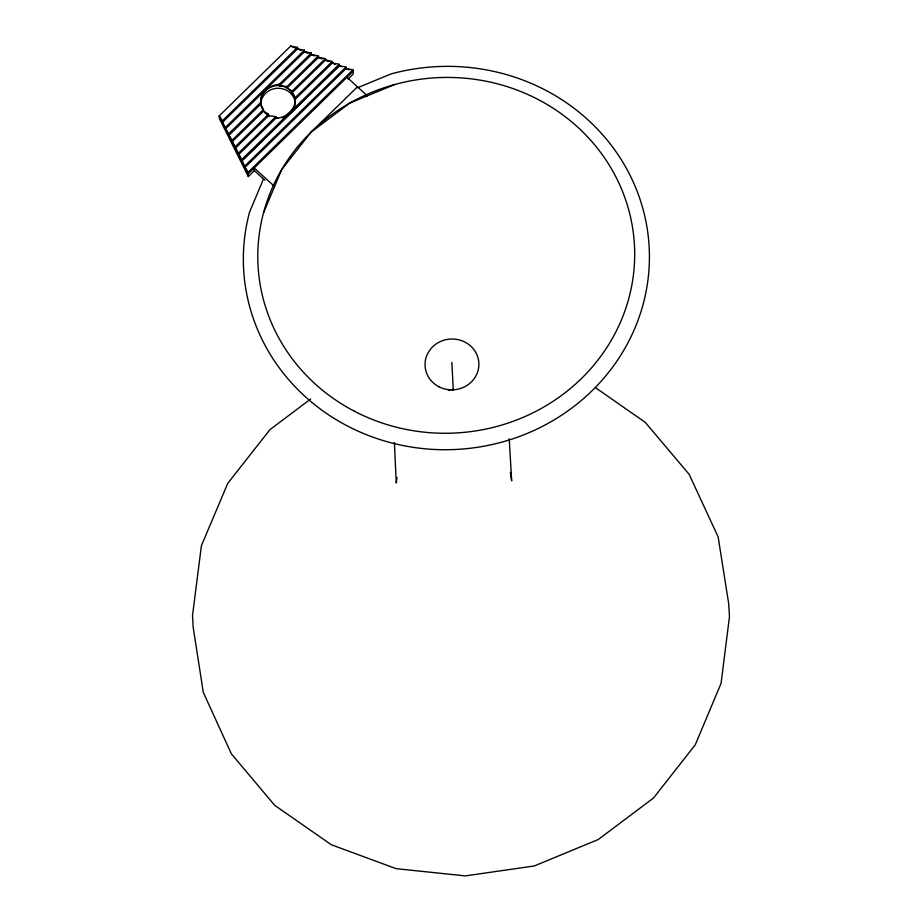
<?xml version="1.0" encoding="UTF-8"?>
<svg xmlns="http://www.w3.org/2000/svg" width="922" height="922" viewBox="0 0 922 922"><rect width="100%" height="100%" fill="white"/><g stroke="black" fill="none" stroke-linecap="round" stroke-linejoin="round"><path stroke-width="1.38" d="M396.967 477.412L396.264 483.07L394.397 442.56M263.485 178.972L249.516 212.244A203.071 191.661 -3 0 0 431.623 449.302A203.071 191.661 -3 0 0 648.373 237.415A203.071 191.661 -3 0 0 390.997 73.944L357.54 87.751M263.531 212.844L281.694 169.579L311.071 132.157L357.448 86.818M244.918 167.47L241.725 159.575L222.456 122.326L297.564 48.912L297.483 47.379L290.626 46.1L219.24 115.884L219.378 118.581L248.318 176.563L254.484 170.535M222.456 122.326L222.375 120.805L297.483 47.379M225.59 127.248L304.41 50.18L297.564 48.912M225.671 128.769L304.49 51.713L304.41 50.18M228.806 133.69L260.753 102.457C259.704 92.419 270.227 84.836 279.401 84.225L311.348 52.992L304.49 51.713L307.983 53.096M228.944 135.338L260.834 103.979L260.753 102.457M232.079 140.248L263.473 109.557L260.857 104.14M238.591 154.666L275.966 118.12C288.16 118.558 301.229 103.322 292.182 92.684L292.101 91.151L287.088 88.074L287.007 86.541L318.413 55.85L311.555 54.571L279.481 85.758L279.401 84.225M232.16 141.781L263.554 111.078L263.473 109.557M287.088 88.074L318.493 57.383L318.413 55.85M235.294 146.69L268.533 114.19L263.554 111.078M292.101 91.151L325.339 58.651L325.604 60.011L328.981 61.497M235.375 148.223L268.613 115.723L268.533 114.19M292.182 92.684L325.604 60.011L332.277 61.463L332.358 62.996L294.971 99.541M238.51 153.133L275.885 116.587L275.966 118.12M294.89 98.009L332.277 61.463M241.725 159.575L339.215 64.275L332.358 62.996L334.651 63.941M244.837 165.937L346.015 67.029L339.169 65.75L241.702 161.016L339.261 65.831L339.215 64.275M353.034 71.363L248.168 173.878L244.918 167.47L346.096 68.551L346.015 67.029M248.318 176.563L248.087 172.345L352.953 69.83L346.096 68.551M348.032 79.085L353.172 74.06L352.953 69.83M311.071 132.157L349.657 103.137L394.835 84.478M310.714 398.984L269.962 429.64L227.78 483.289L201.411 545.686L192.525 615.435L193.136 626.983L203.278 692.33L231.341 753.804L274.71 805.344L331.321 844.736L396.08 868.651L465.287 875.9L534.241 865.977L598.217 839.55L653.514 797.991L695.269 744.792L721.096 683.294L729.475 616.564L728.68 603.599L718.146 536.938L689.149 474.334L645.25 422.357L595.462 387.643M279.643 85.769L287.007 86.541M275.885 116.587L268.613 115.723M274.814 117.993L278.19 118.35M325.339 58.651L318.493 57.383L322.043 58.697M290.626 46.1L301.114 50.353M303.476 51.298L307.683 53.003M310.034 53.96L315.024 55.977M317.894 57.141L321.824 58.731M324.452 59.792L328.67 61.497M331.01 62.442L335.228 64.148M338.87 65.623L341.497 66.695M345.427 68.286L349.357 69.876M266.746 114.42L269.466 116.322M346.983 77.275L367.348 95.83M274.583 186.521L254.218 167.965L254.357 170.651L264.833 180.193M265.836 113.786L263.024 110.444L261.226 106.526L260.569 102.296A17.368 16.389 -3 0 1 277.683 85.562C286.592 85.285 295.155 92.488 295.294 101.616A17.368 16.389 -3 0 1 294.072 107.92M244.918 167.47L248.087 172.345M222.375 120.805L219.24 115.884L248.168 173.878M510.373 472.398L511.675 480.835L509.232 438.884M311.348 52.992L311.463 54.49M451.849 362.346L453.301 390.133M260.707 104.993A17.368 16.389 -3 0 1 277.822 88.258A17.368 16.389 -3 0 1 295.432 104.313M293.092 109.856A17.368 16.389 -3 0 1 290.384 113.314M289.577 114.051A17.368 16.389 -3 0 1 287.779 115.4M285.843 116.506A17.368 16.389 -3 0 1 282.674 117.705M448.369 390.225A21.944 20.71 -3 0 1 454.039 389.418M354.394 411.224A188.468 177.877 -3 0 0 634.67 251.683A188.468 177.877 -3 0 0 349.657 103.137A188.468 177.877 -3 0 0 354.394 411.224M438.837 386.71A26.934 25.424 -3 0 0 478.887 363.913A26.934 25.424 -3 0 0 438.157 342.684A26.934 25.424 -3 0 0 438.837 386.71"/></g></svg>
